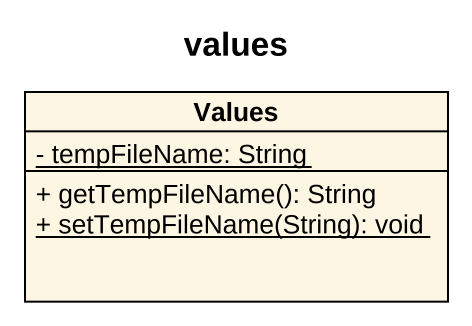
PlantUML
@startuml
title values
hide circle
hide empty members
skinparam classAttributeIconSize 0
class Values {
  {static} - tempFileName: String
  + getTempFileName(): String
  {static} + setTempFileName(String): void
}
@enduml
